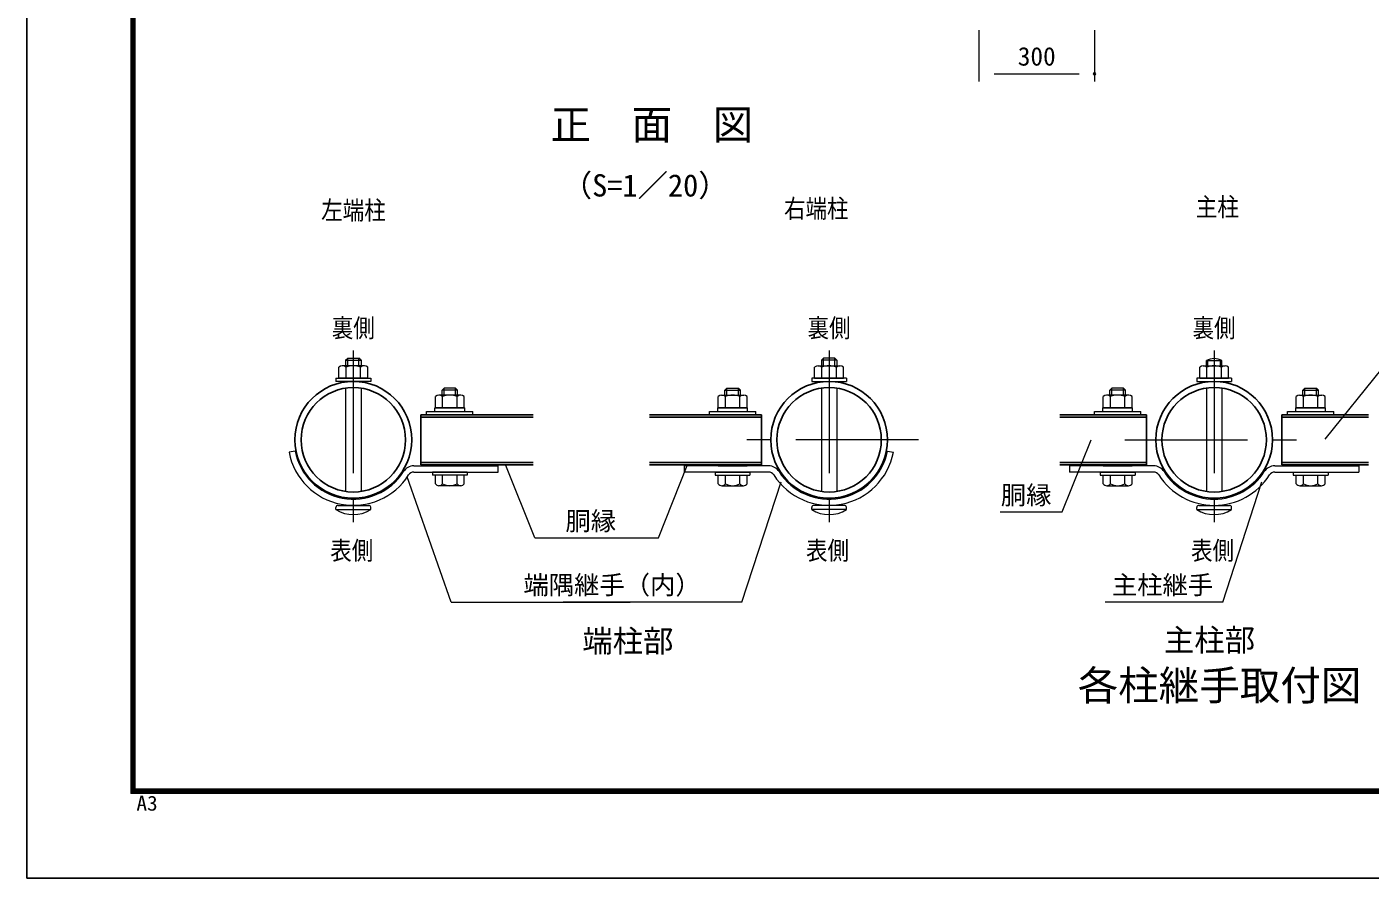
# Model space of a CAD drawing. Units: millimetres, scale not verified. Extents: x -4200 to 4200, y -2970 to 2970.
# Drawn here: x -4200 to -720, y -2970 to -766 of the extents above; entities that cross this region are included whole.
import ezdxf
from ezdxf.enums import TextEntityAlignment as Align

# ---------------------------------------------------------------- set-up
doc = ezdxf.new("R2010")
doc.units = ezdxf.units.MM
doc.header["$LTSCALE"] = 10
doc.header["$PDMODE"] = 32
doc.header["$PDSIZE"] = 5
doc.linetypes.add('USER1', pattern=[50.8, 31.75, -6.35, 6.35, -6.35])
for name, color, linetype, lineweight in [('0-2_D-TTL-TXT', 7, 'Continuous', 25), ('0-3_D-STR1', 1, 'Continuous', 25), ('0-4_D-BMK', 2, 'USER1', 13), ('0-5_D-STR-DIM', 7, 'Continuous', 13), ('0-8_D-STR3', 3, 'Continuous', 13), ('0-D_D-STR-TXT', 7, 'Continuous', 13), ('0-E_D-TTL', 2, 'Continuous', 25)]:
    doc.layers.add(name, color=color, linetype=linetype, lineweight=lineweight)
doc.layers.add('0-7_Defpoints', color=8, linetype='Continuous')
doc.styles.add('ＭＳ ゴシック', font='')
doc.styles.get('ＭＳ ゴシック').set_extended_font_data('MS Gothic')

msp = doc.modelspace()

# ---------------------------------------------------------------- linework, layer by layer
at = {"layer": '0-3_D-STR1'}
for p, q in [((-2888.51, -1769.94), (-3179.24, -1769.94)), ((-3179.24, -1769.94), (-3179.24, -1899.94)), ((-2587.26, -1769.94), (-2296.53, -1769.94)), ((-2296.53, -1769.94), (-2296.53, -1899.94)), ((-1523.42, -1769.94), (-1298.94, -1769.94)), ((-1298.94, -1769.94), (-1298.94, -1899.94)), ((-724.46, -1769.94), (-948.94, -1769.94)), ((-948.94, -1769.94), (-948.94, -1899.94)), ((-2888.51, -1775.94), (-3179.24, -1775.94)), ((-2587.26, -1775.94), (-2296.53, -1775.94)), ((-1523.42, -1775.94), (-1298.94, -1775.94)), ((-724.46, -1775.94), (-948.94, -1775.94)), ((-2888.51, -1893.94), (-3179.24, -1893.94)), ((-2888.51, -1899.94), (-3179.24, -1899.94)), ((-2587.26, -1893.94), (-2296.53, -1893.94)), ((-2587.26, -1899.94), (-2296.53, -1899.94)), ((-1523.42, -1893.94), (-1298.94, -1893.94)), ((-1523.42, -1899.94), (-1298.94, -1899.94)), ((-724.46, -1893.94), (-948.94, -1893.94)), ((-724.46, -1899.94), (-948.94, -1899.94))]:
    msp.add_line(p, q, dxfattribs=at)
for centre, radius in [((-3354.24, -1834.94), 151.25), ((-3354.24, -1834.94), 135.25), ((-2121.53, -1834.94), 151.25), ((-2121.53, -1834.94), 135.25), ((-1123.94, -1834.94), 151.25), ((-1123.94, -1834.94), 135.25)]:
    msp.add_circle(centre, radius, dxfattribs=at)
at = {"layer": '0-4_D-BMK'}
for p, q in [((-3354.24, -1603.68), (-3354.24, -2066.19)), ((-2121.53, -1603.68), (-2121.53, -2066.19)), ((-1123.94, -1603.68), (-1123.94, -2066.19)), ((-1890.27, -1834.94), (-2352.78, -1834.94)), ((-1355.2, -1834.94), (-892.69, -1834.94))]:
    msp.add_line(p, q, dxfattribs=at)
at = {"layer": '0-5_D-STR-DIM'}
for p, q in [((-1733.79, -774.33), (-1733.79, -907.09)), ((-1433.79, -774.33), (-1433.79, -907.09)), ((-1693.79, -887.09), (-1473.79, -887.09))]:
    msp.add_line(p, q, dxfattribs=at)
at = {"layer": '0-7_Defpoints'}
msp.add_point((-1433.79, -887.09), dxfattribs=at)
at = {"layer": '0-8_D-STR3'}
for p, q in [((-3374.24, -1628.59), (-3368.84, -1623.19)), ((-3374.24, -1628.59), (-3334.24, -1628.59)), ((-3374.24, -1628.59), (-3374.24, -1643.19)), ((-3368.84, -1643.19), (-3368.84, -1623.19)), ((-3368.84, -1623.19), (-3339.64, -1623.19)), ((-3339.64, -1643.19), (-3339.64, -1623.19)), ((-3334.24, -1628.59), (-3339.64, -1623.19)), ((-3334.24, -1628.59), (-3334.24, -1643.19)), ((-2141.53, -1628.59), (-2136.13, -1623.19)), ((-2101.53, -1628.59), (-2141.53, -1628.59)), ((-2141.53, -1628.59), (-2141.53, -1643.19)), ((-2136.13, -1643.19), (-2136.13, -1623.19)), ((-2106.93, -1623.19), (-2136.13, -1623.19)), ((-2106.93, -1643.19), (-2106.93, -1623.19)), ((-2101.53, -1628.59), (-2106.93, -1623.19)), ((-2101.53, -1628.59), (-2101.53, -1643.19)), ((-1143.94, -1643.19), (-1143.94, -1629.69)), ((-1143.94, -1629.69), (-1103.94, -1629.69)), ((-1140.56, -1643.19), (-1140.56, -1628.07)), ((-1107.33, -1643.19), (-1107.33, -1628.07)), ((-1103.94, -1643.19), (-1103.94, -1629.69)), ((-3391.74, -1675.69), (-3391.74, -1646.69)), ((-3325.35, -1643.19), (-3383.07, -1643.19)), ((-3372.99, -1675.69), (-3372.99, -1646.69)), ((-3335.49, -1675.69), (-3335.49, -1646.69)), ((-3316.74, -1675.69), (-3316.74, -1646.69)), ((-2159.03, -1675.69), (-2159.03, -1646.69)), ((-2150.42, -1643.19), (-2092.69, -1643.19)), ((-2140.28, -1675.69), (-2140.28, -1646.69)), ((-2102.78, -1675.69), (-2102.78, -1646.69)), ((-2084.03, -1675.69), (-2084.03, -1646.69)), ((-1161.44, -1675.69), (-1161.44, -1646.69)), ((-1152.83, -1643.19), (-1095.11, -1643.19)), ((-1142.69, -1675.69), (-1142.69, -1646.69)), ((-1105.19, -1675.69), (-1105.19, -1646.69)), ((-1086.44, -1675.69), (-1086.44, -1646.69)), ((-3399.24, -1675.69), (-3399.24, -1683.69)), ((-3309.24, -1683.69), (-3399.24, -1683.69)), ((-3392.74, -1675.69), (-3315.74, -1675.69)), ((-3316.74, -1675.69), (-3391.74, -1675.69)), ((-3374.24, -1701.18), (-3374.24, -1968.7)), ((-3334.24, -1701.18), (-3334.24, -1968.7)), ((-3089.24, -1701.44), (-3119.24, -1701.44)), ((-3119.24, -1719.44), (-3119.24, -1701.44)), ((-3089.24, -1719.44), (-3089.24, -1701.44)), ((-3084.24, -1706.44), (-3089.24, -1701.44)), ((-2391.53, -1706.44), (-2386.53, -1701.44)), ((-2386.53, -1719.44), (-2386.53, -1701.44)), ((-2386.53, -1701.44), (-2356.53, -1701.44)), ((-2356.53, -1719.44), (-2356.53, -1701.44)), ((-2166.53, -1683.69), (-2076.53, -1683.69)), ((-2083.03, -1675.69), (-2160.03, -1675.69)), ((-2159.03, -1675.69), (-2084.03, -1675.69)), ((-2141.53, -1701.18), (-2141.53, -1968.7)), ((-2101.53, -1701.18), (-2101.53, -1968.7)), ((-2076.53, -1675.69), (-2076.53, -1683.69)), ((-1358.94, -1701.44), (-1388.94, -1701.44)), ((-1388.94, -1719.44), (-1388.94, -1701.44)), ((-1353.94, -1706.44), (-1358.94, -1701.44)), ((-1358.94, -1719.44), (-1358.94, -1701.44)), ((-1168.94, -1683.69), (-1078.94, -1683.69)), ((-1085.44, -1675.69), (-1162.44, -1675.69)), ((-1161.44, -1675.69), (-1086.44, -1675.69)), ((-1143.94, -1701.18), (-1143.94, -1968.7)), ((-1103.94, -1701.18), (-1103.94, -1968.7)), ((-1078.94, -1675.69), (-1078.94, -1683.69)), ((-893.94, -1706.44), (-888.94, -1701.44)), ((-888.94, -1701.44), (-858.94, -1701.44)), ((-888.94, -1719.44), (-888.94, -1701.44)), ((-858.94, -1719.44), (-858.94, -1701.44)), ((-3141.74, -1751.94), (-3141.74, -1722.94)), ((-3075.35, -1719.44), (-3133.07, -1719.44)), ((-3124.24, -1719.44), (-3124.24, -1706.44)), ((-3122.99, -1751.94), (-3122.99, -1722.94)), ((-3085.49, -1751.94), (-3085.49, -1722.94)), ((-3084.24, -1719.44), (-3084.24, -1706.44)), ((-3066.74, -1751.94), (-3066.74, -1722.94)), ((-2409.03, -1751.94), (-2409.03, -1722.94)), ((-2400.42, -1719.44), (-2342.69, -1719.44)), ((-2391.53, -1719.44), (-2391.53, -1706.44)), ((-2390.28, -1751.94), (-2390.28, -1722.94)), ((-2352.78, -1751.94), (-2352.78, -1722.94)), ((-2351.53, -1719.44), (-2351.53, -1706.44)), ((-2334.03, -1751.94), (-2334.03, -1722.94)), ((-1411.44, -1751.94), (-1411.44, -1722.94)), ((-1345.05, -1719.44), (-1402.78, -1719.44)), ((-1393.94, -1719.44), (-1393.94, -1706.44)), ((-1392.69, -1751.94), (-1392.69, -1722.94)), ((-1355.19, -1751.94), (-1355.19, -1722.94)), ((-1353.94, -1719.44), (-1353.94, -1706.44)), ((-1336.44, -1751.94), (-1336.44, -1722.94)), ((-911.44, -1751.94), (-911.44, -1722.94)), ((-902.83, -1719.44), (-845.11, -1719.44)), ((-893.94, -1719.44), (-893.94, -1706.44)), ((-892.69, -1751.94), (-892.69, -1722.94)), ((-855.19, -1751.94), (-855.19, -1722.94)), ((-853.94, -1719.44), (-853.94, -1706.44)), ((-836.44, -1751.94), (-836.44, -1722.94)), ((-3164.24, -1761.94), (-3044.24, -1761.94)), ((-3164.24, -1769.94), (-3164.24, -1761.94)), ((-3164.24, -1769.94), (-3164.24, -1761.94)), ((-3164.24, -1769.94), (-3044.24, -1769.94)), ((-3142.74, -1751.94), (-3065.74, -1751.94)), ((-3142.74, -1761.94), (-3142.74, -1751.94)), ((-3066.74, -1751.94), (-3141.74, -1751.94)), ((-3065.74, -1761.94), (-3065.74, -1751.94)), ((-3044.24, -1769.94), (-3044.24, -1761.94)), ((-3044.24, -1769.94), (-3044.24, -1761.94)), ((-2431.53, -1761.94), (-2311.53, -1761.94)), ((-2431.53, -1769.94), (-2431.53, -1761.94)), ((-2431.53, -1769.94), (-2431.53, -1761.94)), ((-2431.53, -1769.94), (-2311.53, -1769.94)), ((-2333.03, -1751.94), (-2410.03, -1751.94)), ((-2410.03, -1761.94), (-2410.03, -1751.94)), ((-2409.03, -1751.94), (-2334.03, -1751.94)), ((-2333.03, -1761.94), (-2333.03, -1751.94)), ((-2311.53, -1769.94), (-2311.53, -1761.94)), ((-2311.53, -1769.94), (-2311.53, -1761.94)), ((-1433.94, -1761.94), (-1313.94, -1761.94)), ((-1433.94, -1769.94), (-1433.94, -1761.94)), ((-1433.94, -1769.94), (-1433.94, -1761.94)), ((-1433.94, -1769.94), (-1313.94, -1769.94)), ((-1412.44, -1751.94), (-1335.44, -1751.94)), ((-1412.44, -1761.94), (-1412.44, -1751.94)), ((-1336.44, -1751.94), (-1411.44, -1751.94)), ((-1335.44, -1761.94), (-1335.44, -1751.94)), ((-1313.94, -1769.94), (-1313.94, -1761.94)), ((-1313.94, -1769.94), (-1313.94, -1761.94)), ((-933.94, -1761.94), (-813.94, -1761.94)), ((-933.94, -1769.94), (-933.94, -1761.94)), ((-933.94, -1769.94), (-933.94, -1761.94)), ((-933.94, -1769.94), (-813.94, -1769.94)), ((-835.44, -1751.94), (-912.44, -1751.94)), ((-912.44, -1761.94), (-912.44, -1751.94)), ((-911.44, -1751.94), (-836.44, -1751.94)), ((-835.44, -1761.94), (-835.44, -1751.94)), ((-813.94, -1769.94), (-813.94, -1761.94)), ((-813.94, -1769.94), (-813.94, -1761.94)), ((-3505.19, -1864.16), (-3520.89, -1867.2)), ((-1970.58, -1864.16), (-1954.87, -1867.2)), ((-3197.39, -1902.44), (-2979.24, -1902.44)), ((-3141.74, -1902.44), (-3141.74, -1899.94)), ((-3066.74, -1902.44), (-3141.74, -1902.44)), ((-3122.99, -1902.44), (-3122.99, -1899.94)), ((-3085.49, -1902.44), (-3085.49, -1899.94)), ((-3066.74, -1902.44), (-3066.74, -1899.94)), ((-2979.24, -1918.44), (-2979.24, -1902.44)), ((-2496.53, -1918.44), (-2496.53, -1902.44)), ((-2278.38, -1902.44), (-2496.53, -1902.44)), ((-2409.03, -1902.44), (-2409.03, -1899.94)), ((-2409.03, -1902.44), (-2334.03, -1902.44)), ((-2390.28, -1902.44), (-2390.28, -1899.94)), ((-2352.78, -1902.44), (-2352.78, -1899.94)), ((-2334.03, -1902.44), (-2334.03, -1899.94)), ((-1280.79, -1902.44), (-1498.94, -1902.44)), ((-1498.94, -1902.44), (-1498.94, -1918.44)), ((-1411.44, -1902.44), (-1411.44, -1899.94)), ((-1411.44, -1902.44), (-1411.44, -1899.94)), ((-1411.44, -1902.44), (-1336.44, -1902.44)), ((-1336.44, -1902.44), (-1411.44, -1902.44)), ((-1392.69, -1902.44), (-1392.69, -1899.94)), ((-1392.69, -1902.44), (-1392.69, -1899.94)), ((-1355.19, -1902.44), (-1355.19, -1899.94)), ((-1355.19, -1902.44), (-1355.19, -1899.94)), ((-1336.44, -1902.44), (-1336.44, -1899.94)), ((-1336.44, -1902.44), (-1336.44, -1899.94)), ((-967.09, -1902.44), (-748.94, -1902.44)), ((-911.44, -1902.44), (-911.44, -1899.94)), ((-911.44, -1902.44), (-836.44, -1902.44)), ((-892.69, -1902.44), (-892.69, -1899.94)), ((-855.19, -1902.44), (-855.19, -1899.94)), ((-836.44, -1902.44), (-836.44, -1899.94)), ((-748.94, -1902.44), (-748.94, -1918.44)), ((-3197.39, -1918.44), (-2979.24, -1918.44)), ((-3059.24, -1926.44), (-3149.24, -1926.44)), ((-3141.74, -1948.54), (-3141.74, -1926.44)), ((-3066.74, -1926.44), (-3141.74, -1926.44)), ((-3123.03, -1948.54), (-3123.03, -1926.44)), ((-3085.45, -1948.54), (-3085.45, -1926.44)), ((-3066.74, -1948.54), (-3066.74, -1926.44)), ((-3059.24, -1918.44), (-3059.24, -1926.44)), ((-2278.38, -1918.44), (-2496.53, -1918.44)), ((-2416.53, -1918.44), (-2416.53, -1926.44)), ((-2416.53, -1926.44), (-2326.53, -1926.44)), ((-2409.03, -1948.54), (-2409.03, -1926.44)), ((-2409.03, -1926.44), (-2334.03, -1926.44)), ((-2390.32, -1948.54), (-2390.32, -1926.44)), ((-2352.73, -1948.54), (-2352.73, -1926.44)), ((-2334.03, -1948.54), (-2334.03, -1926.44)), ((-1280.79, -1918.44), (-1498.94, -1918.44)), ((-1418.94, -1918.44), (-1418.94, -1926.44)), ((-1418.94, -1926.44), (-1328.94, -1926.44)), ((-1411.44, -1948.54), (-1411.44, -1926.44)), ((-1411.44, -1926.44), (-1336.44, -1926.44)), ((-1392.73, -1948.54), (-1392.73, -1926.44)), ((-1355.15, -1948.54), (-1355.15, -1926.44)), ((-1336.44, -1948.54), (-1336.44, -1926.44)), ((-967.09, -1918.44), (-748.94, -1918.44)), ((-918.94, -1918.44), (-918.94, -1926.44)), ((-918.94, -1926.44), (-828.94, -1926.44)), ((-911.44, -1948.54), (-911.44, -1926.44)), ((-911.44, -1926.44), (-836.44, -1926.44)), ((-892.73, -1948.54), (-892.73, -1926.44)), ((-855.15, -1948.54), (-855.15, -1926.44)), ((-836.44, -1948.54), (-836.44, -1926.44)), ((-3076.09, -1953.94), (-3132.38, -1953.94)), ((-2399.67, -1953.94), (-2343.38, -1953.94)), ((-1402.09, -1953.94), (-1345.8, -1953.94)), ((-902.09, -1953.94), (-845.8, -1953.94)), ((-3399.24, -2015.69), (-3399.24, -2010.19)), ((-3399.24, -2015.69), (-3309.24, -2015.69)), ((-3394.24, -2004.69), (-3314.24, -2004.69)), ((-3393.74, -2004.69), (-3314.74, -2004.69)), ((-3309.24, -2015.69), (-3309.24, -2010.19)), ((-2166.53, -2015.69), (-2166.53, -2010.19)), ((-2076.53, -2015.69), (-2166.53, -2015.69)), ((-2081.53, -2004.69), (-2161.53, -2004.69)), ((-2082.03, -2004.69), (-2161.03, -2004.69)), ((-2076.53, -2015.69), (-2076.53, -2010.19)), ((-1168.94, -2015.69), (-1168.94, -2010.19)), ((-1168.94, -2015.69), (-1078.94, -2015.69)), ((-1163.44, -2004.69), (-1084.44, -2004.69)), ((-1078.94, -2015.69), (-1078.94, -2010.19))]:
    msp.add_line(p, q, dxfattribs=at)
for points in [[(-3399.24, -1675.69), (-3309.24, -1675.69), (-3309.24, -1683.69)], [(-3084.24, -1706.44), (-3124.24, -1706.44), (-3119.24, -1701.44)], [(-2391.53, -1706.44), (-2351.53, -1706.44), (-2356.53, -1701.44)], [(-2076.53, -1675.69), (-2166.53, -1675.69), (-2166.53, -1683.69)], [(-1353.94, -1706.44), (-1393.94, -1706.44), (-1388.94, -1701.44)], [(-1078.94, -1675.69), (-1168.94, -1675.69), (-1168.94, -1683.69)], [(-893.94, -1706.44), (-853.94, -1706.44), (-858.94, -1701.44)], [(-3059.24, -1918.44), (-3149.24, -1918.44), (-3149.24, -1926.44)], [(-2416.53, -1918.44), (-2326.53, -1918.44), (-2326.53, -1926.44)], [(-1418.94, -1918.44), (-1328.94, -1918.44), (-1328.94, -1926.44)], [(-918.94, -1918.44), (-828.94, -1918.44), (-828.94, -1926.44)]]:
    msp.add_lwpolyline(points, dxfattribs=at)
for centre, radius, start, end in [((-1123.94, -1667.19), 42.5, 61.92751, 118.07249), ((-3382.36, -1657.42), 14.25, 48.86505, 131.13495), ((-3354.24, -1695.16), 51.97, 68.85295, 111.14705), ((-3326.11, -1657.41), 14.24, 48.83491, 131.16509), ((-2149.65, -1657.41), 14.24, 48.83491, 131.16509), ((-2121.53, -1695.16), 51.97, 68.85295, 111.14705), ((-2093.4, -1657.42), 14.25, 48.86505, 131.13495), ((-1152.07, -1657.41), 14.24, 48.83491, 131.16509), ((-1123.94, -1695.16), 51.97, 68.85295, 111.14705), ((-1095.82, -1657.42), 14.25, 48.86505, 131.13495), ((-3132.36, -1733.67), 14.25, 48.86505, 131.13495), ((-3104.24, -1771.41), 51.97, 68.85295, 111.14705), ((-3076.11, -1733.66), 14.24, 48.83491, 131.16509), ((-2399.65, -1733.66), 14.24, 48.83491, 131.16509), ((-2371.53, -1771.41), 51.97, 68.85295, 111.14705), ((-2343.4, -1733.67), 14.25, 48.86505, 131.13495), ((-1402.07, -1733.67), 14.25, 48.86505, 131.13495), ((-1373.94, -1771.41), 51.97, 68.85295, 111.14705), ((-1345.82, -1733.66), 14.24, 48.83491, 131.16509), ((-902.07, -1733.66), 14.24, 48.83491, 131.16509), ((-873.94, -1771.41), 51.97, 68.85295, 111.14705), ((-845.82, -1733.67), 14.25, 48.86505, 131.13495), ((-3354.24, -1834.94), 169.75, 190.95712, 327.61089), ((-3354.24, -1834.94), 153.75, 190.95712, 327.61089), ((-2121.53, -1834.94), 169.75, 212.38911, 349.04288), ((-2121.53, -1834.94), 153.75, 212.38911, 349.04288), ((-3197.39, -1934.44), 32, 90, 147.61089), ((-2278.38, -1934.44), 32, 32.38911, 90), ((-1280.79, -1934.44), 32, 32.38911, 90), ((-967.09, -1934.44), 32, 90, 147.61089), ((-3197.39, -1934.44), 16, 90, 147.61089), ((-3132.38, -1943.14), 10.8, 210, 330), ((-3104.24, -1918.54), 35.39, 237.93138, 302.06862), ((-3076.09, -1943.14), 10.8, 210, 330), ((-2399.67, -1943.14), 10.8, 210, 330), ((-2371.53, -1918.54), 35.39, 237.93138, 302.06862), ((-2343.38, -1943.14), 10.8, 210, 330), ((-2278.38, -1934.44), 16, 32.38911, 90), ((-1402.09, -1943.14), 10.8, 210, 330), ((-1373.94, -1918.54), 35.39, 237.93138, 302.06862), ((-1345.8, -1943.14), 10.8, 210, 330), ((-1280.79, -1934.44), 16, 32.38911, 90), ((-1123.94, -1834.94), 169.75, 212.38911, 270), ((-1123.94, -1834.94), 153.75, 212.38911, 270), ((-1123.94, -1834.94), 153.75, 270, 327.61089), ((-1123.94, -1834.94), 169.75, 270, 327.61089), ((-967.09, -1934.44), 16, 90, 147.61089), ((-902.09, -1943.14), 10.8, 210, 330), ((-873.94, -1918.54), 35.39, 237.93138, 302.06862), ((-845.8, -1943.14), 10.8, 210, 330), ((-3393.74, -2010.19), 5.5, 90, 180), ((-3354.24, -1944.3), 84.39, 237.77316, 302.22684), ((-3314.74, -2010.19), 5.5, 0, 90), ((-2161.03, -2010.19), 5.5, 90, 180), ((-2121.53, -1944.3), 84.39, 237.77316, 302.22684), ((-2082.03, -2010.19), 5.5, 0, 90), ((-1163.44, -2010.19), 5.5, 90, 180), ((-1123.94, -1944.3), 84.39, 237.77316, 302.22684), ((-1084.44, -2010.19), 5.5, 0, 90)]:
    msp.add_arc(centre, radius, start, end, dxfattribs=at)
at = {"layer": '0-D_D-STR-TXT'}
for p, q in [((-689.65, -1650.61), (-837.02, -1833.23)), ((-1517.8, -2021.57), (-1442.88, -1834.89)), ((-2884.39, -2088.48), (-2959.3, -1901.79)), ((-2563.79, -2088.48), (-2488.88, -1901.79)), ((-3100.8, -2255.12), (-3214.89, -1931.05)), ((-2347.38, -2255.12), (-2245.74, -1943.56)), ((-1101.83, -2255.12), (-1000.18, -1943.56)), ((-1678.09, -2021.57), (-1517.8, -2021.57)), ((-2884.39, -2088.48), (-2563.79, -2088.48)), ((-3100.8, -2255.12), (-2637.29, -2255.12)), ((-2347.38, -2255.12), (-2810.89, -2255.12)), ((-1101.83, -2255.12), (-1406.35, -2255.12))]:
    msp.add_line(p, q, dxfattribs=at)
at = {"layer": '0-E_D-TTL'}
for points in [[(-4200.07, 2970), (4199.93, 2970), (4199.93, -2970), (-4200.07, -2970)], [(-3930.07, 2750), (3929.93, 2750), (3929.93, -2750), (-3930.07, -2750)], [(-3927.57, 2747.5), (3927.43, 2747.5), (3927.43, -2747.5), (-3927.57, -2747.5)], [(-3925.07, 2745), (3924.93, 2745), (3924.93, -2745), (-3925.07, -2745)], [(-3922.57, 2742.5), (3922.43, 2742.5), (3922.43, -2742.5), (-3922.57, -2742.5)], [(-3920.07, 2740), (3919.93, 2740), (3919.93, -2740), (-3920.07, -2740)]]:
    msp.add_lwpolyline(points, close=True, dxfattribs=at)

# ---------------------------------------------------------------- texts
at = {"layer": '0-2_D-TTL-TXT', "style": 'ＭＳ ゴシック'}
for s, height, p in [('正\u3000面\u3000図', 76.98, (-2843.27, -1080.22)), ('（S=1／20）', 57.7, (-2814.18, -1222.21)), ('端柱部', 57.7, (-2760.92, -2402.18)), ('主柱部', 57.7, (-1254.01, -2399.73)), ('各柱継手取付図', 76.98, (-1477.62, -2532.49))]:
    msp.add_text(s, height=height, dxfattribs=at).set_placement(p, align=Align.BOTTOM_LEFT)
at = {"layer": '0-5_D-STR-DIM', "style": 'ＭＳ ゴシック'}
msp.add_text('300', height=48.09, dxfattribs=at).set_placement((-1632.66, -880.34), align=Align.BOTTOM_LEFT)
at = {"layer": '0-D_D-STR-TXT', "style": 'ＭＳ ゴシック', "width": 0.85}
for s, p in [('左端柱', (-3437.56, -1278.86)), ('右端柱', (-2238.47, -1274.48)), ('主柱', (-1171.39, -1270.28)), ('裏側', (-3410.14, -1583.84)), ('裏側', (-2177.42, -1583.84)), ('裏側', (-1179.84, -1583.84)), ('表側', (-3414.13, -2160.07)), ('表側', (-2181.42, -2160.07)), ('表側', (-1183.83, -2160.07))]:
    msp.add_text(s, height=48.09, dxfattribs=at).set_placement(p, align=Align.BOTTOM_LEFT)
at = {"layer": '0-D_D-STR-TXT', "style": 'ＭＳ ゴシック'}
for s, p in [('胴縁', (-1676.66, -2016.72)), ('胴縁', (-2804.7, -2083.63)), ('端隅継手（内）', (-2913.45, -2249.35)), ('主柱継手', (-1388.88, -2249.35))]:
    msp.add_text(s, height=48.09, dxfattribs=at).set_placement(p, align=Align.BOTTOM_LEFT)
at = {"layer": '0-E_D-TTL', "style": 'ＭＳ ゴシック', "width": 1.05}
msp.add_text('A3', height=38.48, dxfattribs=at).set_placement((-3916.16, -2806.82), align=Align.BOTTOM_LEFT)

doc.saveas('drawing.dxf')
